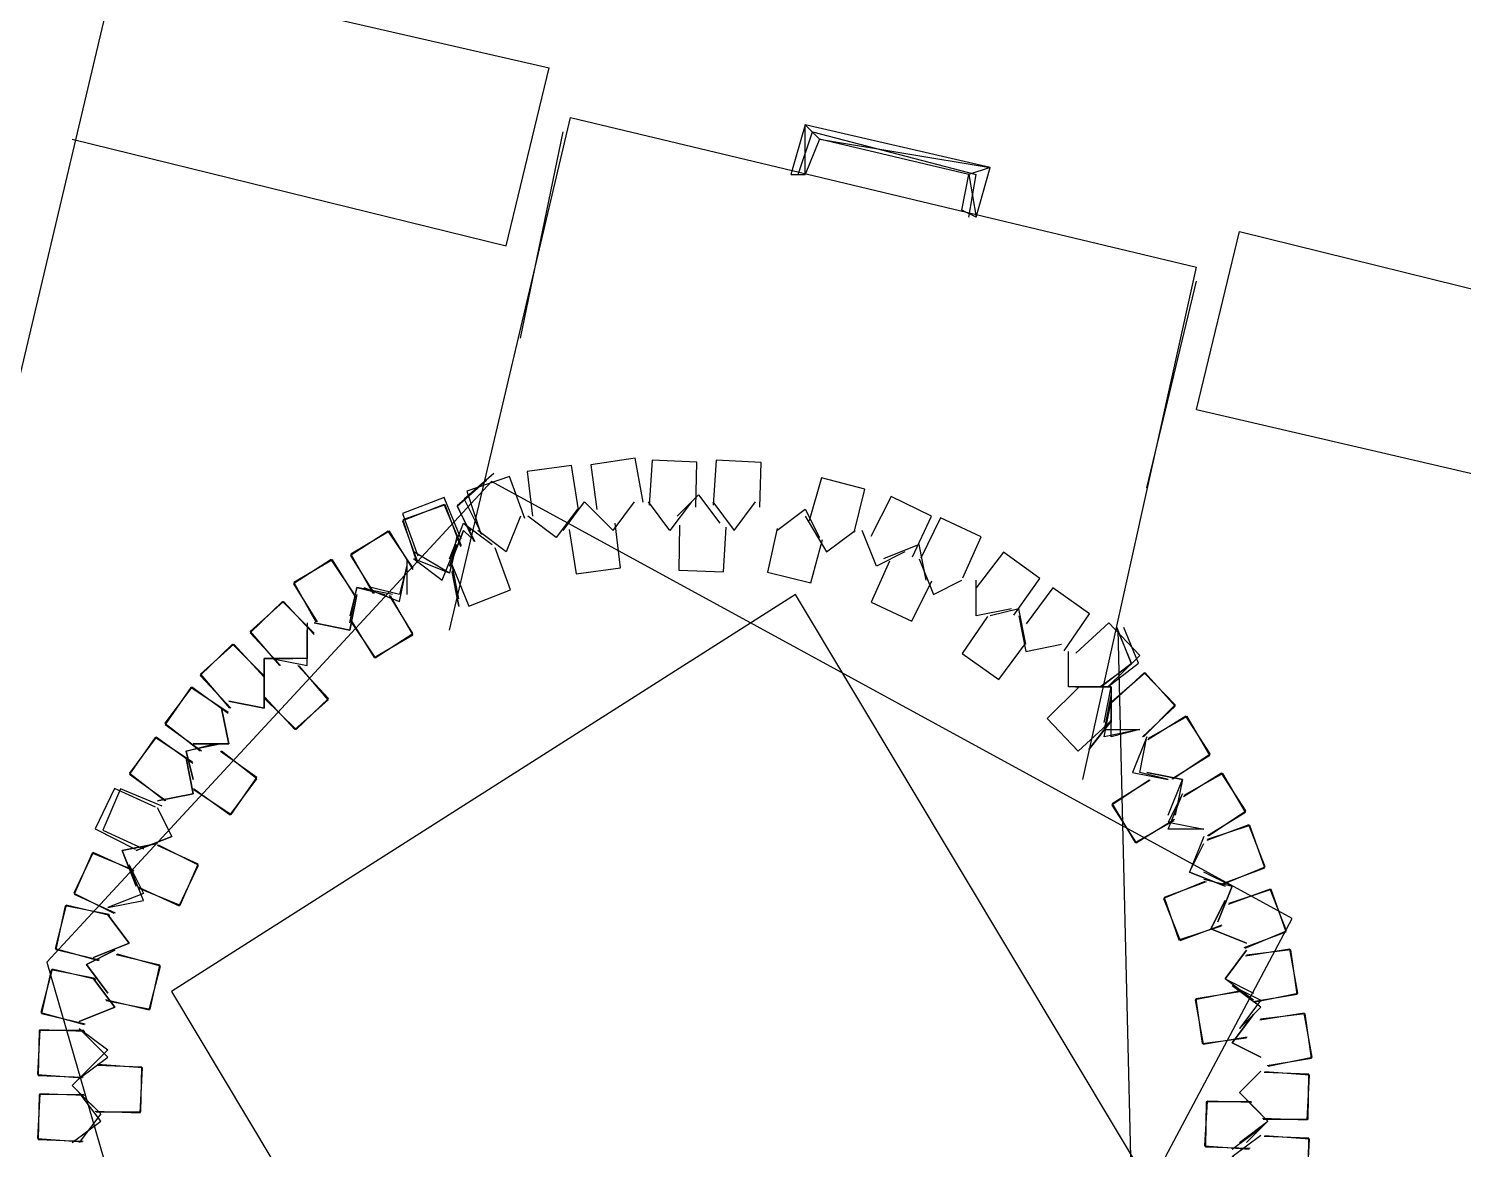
# Model space of a CAD drawing. Header units: feet. Extents: x -84 to 198, y -22 to 181.
# Drawn here: x 36.692 to 39.38, y 64.472 to 66.571 of the extents above; entities that cross this region are included whole.
import ezdxf

# ---------------------------------------------------------------- set-up
doc = ezdxf.new("R2010")
doc.units = ezdxf.units.FT
doc.layers.add('A-LINEA', color=7, linetype='CONTINUOUS')
doc.layers.add('A-LINEA-FINA', color=9, linetype='CONTINUOUS')

msp = doc.modelspace()

# ---------------------------------------------------------------- linework, layer by layer
at = {"layer": 'A-LINEA'}
for p, q in [((35.32, 60.1911), (37.5467, 69.6044)), ((35.32, 60.1911), (37.5467, 69.6044)), ((36.8533, 66.6844), (37.6667, 66.4978)), ((36.8533, 66.6844), (37.6667, 66.4978)), ((37.5867, 66.1644), (37.6667, 66.4978)), ((37.5867, 66.1644), (37.6667, 66.4978)), ((37.48, 65.4444), (37.7067, 66.4044)), ((37.48, 65.4444), (37.7067, 66.4044)), ((37.7067, 66.4044), (38.88, 66.1244)), ((37.7067, 66.4044), (38.88, 66.1244)), ((36.7733, 66.3644), (37.5867, 66.1644)), ((36.7733, 66.3644), (37.5867, 66.1644)), ((37.6133, 65.9911), (37.6933, 66.3778)), ((37.6133, 65.9911), (37.6933, 66.3778)), ((38.1333, 66.2978), (38.16, 66.3778)), ((38.1333, 66.2978), (38.16, 66.3778)), ((38.1333, 66.2978), (38.16, 66.3778)), ((38.1333, 66.2978), (38.16, 66.3778)), ((38.16, 66.3778), (38.4667, 66.2978)), ((38.16, 66.3778), (38.4667, 66.2978)), ((38.16, 66.3778), (38.4667, 66.2978)), ((38.16, 66.3778), (38.4667, 66.2978)), ((38.4533, 66.2178), (38.4667, 66.2978)), ((38.4533, 66.2178), (38.4667, 66.2978)), ((38.4533, 66.2178), (38.4667, 66.2978)), ((38.4533, 66.2178), (38.4667, 66.2978)), ((38.6667, 65.1644), (38.88, 66.1244)), ((38.6667, 65.1644), (38.88, 66.1244)), ((38.7867, 65.7111), (38.88, 66.0978)), ((38.7867, 65.7111), (38.88, 66.0978)), ((38.88, 65.8578), (40.0267, 65.5911)), ((38.88, 65.8578), (40.0267, 65.5911)), ((37.6133, 65.6578), (37.5867, 65.5911)), ((37.6133, 65.6578), (37.5867, 65.5911)), ((37.5867, 65.5911), (37.5333, 65.6311)), ((37.5867, 65.5911), (37.5333, 65.6311)), ((37.4, 65.5778), (37.4, 65.5111)), ((37.4, 65.5778), (37.4, 65.5111)), ((37.4, 65.5778), (37.4, 65.5111)), ((37.4, 65.5778), (37.4, 65.5111)), ((37.4845, 65.5672), (37.4968, 65.5028)), ((37.4845, 65.5672), (37.4968, 65.5028)), ((37.4852, 65.5554), (37.498, 65.4883)), ((37.4852, 65.5554), (37.498, 65.4883)), ((37.4843, 65.5534), (37.4971, 65.4891)), ((37.4843, 65.5534), (37.4971, 65.4891)), ((37.3067, 65.5244), (37.2933, 65.4711)), ((37.3067, 65.5244), (37.2933, 65.4711)), ((37.3733, 65.5111), (37.3067, 65.5244)), ((37.3733, 65.5111), (37.3067, 65.5244)), ((37.1333, 65.3911), (37.1333, 65.3244)), ((37.2, 65.3911), (37.1333, 65.3911)), ((37.1333, 65.3911), (37.1333, 65.3244)), ((37.2, 65.3911), (37.1333, 65.3911)), ((37.1333, 65.2978), (37.1333, 65.3644)), ((37.1333, 65.2978), (37.1333, 65.3644)), ((38.6533, 65.3378), (38.72, 65.3378)), ((38.6533, 65.3378), (38.72, 65.3378)), ((37.0667, 65.3111), (37.1333, 65.2978)), ((37.0667, 65.3111), (37.1333, 65.2978)), ((38.72, 65.2444), (38.72, 65.3111)), ((38.72, 65.2444), (38.72, 65.3111)), ((38.6779, 65.2205), (38.7199, 65.2745)), ((38.6779, 65.2205), (38.7199, 65.2745)), ((38.6784, 65.2207), (38.7199, 65.2749)), ((38.6784, 65.2207), (38.7199, 65.2749)), ((38.6795, 65.221), (38.7198, 65.2728)), ((38.6795, 65.221), (38.7198, 65.2728)), ((38.7867, 65.1778), (38.8533, 65.1644)), ((38.7867, 65.1778), (38.8533, 65.1644)), ((38.8533, 65.1644), (38.84, 65.0978)), ((38.8533, 65.1644), (38.84, 65.0978)), ((36.96, 65.0578), (36.9333, 65.1111)), ((36.96, 65.0578), (36.9333, 65.1111)), ((36.8933, 65.0311), (36.96, 65.0578)), ((36.8933, 65.0311), (36.96, 65.0578)), ((36.88, 64.8578), (36.84, 64.9111)), ((36.88, 64.8578), (36.84, 64.9111)), ((36.8133, 64.8311), (36.88, 64.8578)), ((36.8133, 64.8311), (36.88, 64.8578)), ((36.8133, 64.7911), (36.8533, 64.7378)), ((36.8133, 64.7911), (36.8533, 64.7378)), ((36.8533, 64.7378), (36.7867, 64.7111)), ((36.8533, 64.7378), (36.7867, 64.7111)), ((39, 64.6178), (38.96, 64.5778)), ((39, 64.6178), (38.96, 64.5778)), ((36.7867, 64.5778), (36.8267, 64.5378)), ((36.7867, 64.5778), (36.8267, 64.5378)), ((38.96, 64.5778), (39, 64.5378)), ((38.96, 64.5778), (39, 64.5378)), ((36.8267, 64.5378), (36.7867, 64.4844)), ((36.8267, 64.5378), (36.7867, 64.4844)), ((39, 64.5111), (38.9467, 64.4711)), ((39, 64.5111), (38.9467, 64.4711))]:
    msp.add_line(p, q, dxfattribs=at)
for points in [[(38.88, 65.8578), (38.96, 66.1911), (40.0933, 65.9111)], [(38.88, 65.8578), (38.96, 66.1911), (40.0933, 65.9111)], [(37.7222, 65.6696), (37.7091, 65.7526), (37.6259, 65.7412), (37.6357, 65.6577)], [(37.7222, 65.6696), (37.7091, 65.7526), (37.6259, 65.7412), (37.6357, 65.6577)], [(37.8428, 65.6838), (37.8283, 65.7665), (37.7453, 65.7537), (37.7565, 65.6704)], [(37.8428, 65.6838), (37.8283, 65.7665), (37.7453, 65.7537), (37.7565, 65.6704)], [(37.9419, 65.6748), (37.9438, 65.7588), (37.8599, 65.7624), (37.8546, 65.6785)], [(37.9419, 65.6748), (37.9438, 65.7588), (37.8599, 65.7624), (37.8546, 65.6785)], [(38.0617, 65.6746), (38.064, 65.7586), (37.9801, 65.7626), (37.9744, 65.6787)], [(38.0617, 65.6746), (38.064, 65.7586), (37.9801, 65.7626), (37.9744, 65.6787)], [(37.5588, 65.7228), (36.7257, 64.8222), (37.067, 63.6439)], [(37.5588, 65.7228), (36.7257, 64.8222), (37.067, 63.6439)], [(37.5588, 65.7228), (36.7257, 64.8222), (37.067, 63.6439)], [(37.5588, 65.7228), (36.7257, 64.8222), (37.067, 63.6439)], [(37.5496, 65.7243), (37.4944, 65.6757), (37.5278, 65.6102)], [(37.5496, 65.7243), (37.4944, 65.6757), (37.5278, 65.6102)], [(37.5498, 65.7243), (37.4946, 65.6769), (37.5258, 65.6111)], [(37.5498, 65.7243), (37.4946, 65.6769), (37.5258, 65.6111)], [(37.5634, 65.7377), (37.5078, 65.6895), (37.5407, 65.6237)], [(37.5634, 65.7377), (37.5078, 65.6895), (37.5407, 65.6237)], [(37.6214, 65.6531), (37.5924, 65.732), (37.513, 65.7045), (37.5389, 65.6246)], [(37.6214, 65.6531), (37.5924, 65.732), (37.513, 65.7045), (37.5389, 65.6246)], [(38.2412, 63.3661), (39.0589, 64.9039), (37.5588, 65.7228)], [(38.2412, 63.3661), (39.0589, 64.9039), (37.5588, 65.7228)], [(38.2385, 65.6269), (38.2581, 65.7086), (38.1769, 65.7298), (38.154, 65.649)], [(38.2385, 65.6269), (38.2581, 65.7086), (38.1769, 65.7298), (38.154, 65.649)], [(37.5022, 65.615), (37.4705, 65.6928), (37.3921, 65.6627), (37.4207, 65.5837)], [(37.5022, 65.615), (37.4705, 65.6928), (37.3921, 65.6627), (37.4207, 65.5837)], [(37.5022, 65.615), (37.4705, 65.6928), (37.3921, 65.6627), (37.4207, 65.5837)], [(37.5022, 65.615), (37.4705, 65.6928), (37.3921, 65.6627), (37.4207, 65.5837)], [(37.9067, 65.6578), (37.9467, 65.6978), (37.9867, 65.6444)], [(37.9067, 65.6578), (37.9467, 65.6978), (37.9867, 65.6444)], [(38.3479, 65.5816), (38.3832, 65.6579), (38.3077, 65.6947), (38.2694, 65.6199)], [(38.3479, 65.5816), (38.3832, 65.6579), (38.3077, 65.6947), (38.2694, 65.6199)], [(37.5024, 65.6021), (37.4701, 65.6797), (37.3919, 65.6489), (37.4211, 65.5702)], [(37.5024, 65.6021), (37.4701, 65.6797), (37.3919, 65.6489), (37.4211, 65.5702)], [(37.5015, 65.6001), (37.4721, 65.6788), (37.3928, 65.6509), (37.4192, 65.5711)], [(37.5015, 65.6001), (37.4721, 65.6788), (37.3928, 65.6509), (37.4192, 65.5711)], [(37.72, 65.6711), (37.68, 65.6178), (37.6267, 65.6578)], [(37.72, 65.6711), (37.68, 65.6178), (37.6267, 65.6578)], [(37.6933, 65.6311), (37.7333, 65.6844), (37.7733, 65.6444)], [(37.6933, 65.6311), (37.7333, 65.6844), (37.7733, 65.6444)], [(37.7467, 65.6711), (37.7867, 65.6311), (37.8267, 65.6844)], [(37.7467, 65.6711), (37.7867, 65.6311), (37.8267, 65.6844)], [(37.9333, 65.6844), (37.8933, 65.6311), (37.8533, 65.6844)], [(37.9333, 65.6844), (37.8933, 65.6311), (37.8533, 65.6844)], [(37.9733, 65.6844), (38.0133, 65.6311), (38.0533, 65.6844)], [(37.9733, 65.6844), (38.0133, 65.6311), (38.0533, 65.6844)], [(38.0933, 65.6311), (38.1467, 65.6711), (38.1733, 65.6178)], [(38.0933, 65.6311), (38.1467, 65.6711), (38.1733, 65.6178)], [(37.48, 65.5778), (37.5067, 65.6444), (37.52, 65.6311)], [(37.48, 65.5778), (37.5067, 65.6444), (37.56, 65.6044)], [(37.48, 65.5778), (37.5067, 65.6444), (37.52, 65.6311)], [(37.48, 65.5778), (37.5067, 65.6444), (37.56, 65.6044)], [(37.7044, 65.6325), (37.7176, 65.5496), (37.8008, 65.5611), (37.7909, 65.6446)], [(37.7044, 65.6325), (37.7176, 65.5496), (37.8008, 65.5611), (37.7909, 65.6446)], [(37.9114, 65.6407), (37.9096, 65.5567), (37.9935, 65.5532), (37.9987, 65.6371)], [(37.9114, 65.6407), (37.9096, 65.5567), (37.9935, 65.5532), (37.9987, 65.6371)], [(38.0939, 65.6347), (38.0758, 65.5527), (38.1574, 65.5329), (38.1788, 65.6142)], [(38.0939, 65.6347), (38.0758, 65.5527), (38.1574, 65.5329), (38.1788, 65.6142)], [(38.1467, 65.6578), (38.1867, 65.5911), (38.24, 65.6311)], [(38.1467, 65.6578), (38.1867, 65.5911), (38.24, 65.6311)], [(38.4421, 65.542), (38.4762, 65.6188), (38.4001, 65.6544), (38.363, 65.579)], [(38.4421, 65.542), (38.4762, 65.6188), (38.4001, 65.6544), (38.363, 65.579)], [(37.4123, 65.5601), (37.3655, 65.6299), (37.2948, 65.5844), (37.3389, 65.5129)], [(37.4123, 65.5601), (37.3655, 65.6299), (37.2948, 65.5844), (37.3389, 65.5129)], [(37.4119, 65.558), (37.3676, 65.6294), (37.2954, 65.5866), (37.3368, 65.5134)], [(37.4119, 65.558), (37.3676, 65.6294), (37.2954, 65.5866), (37.3368, 65.5134)], [(37.4933, 65.6178), (37.48, 65.5511), (37.4133, 65.5911)], [(37.4933, 65.6178), (37.48, 65.5511), (37.4133, 65.5911)], [(37.4933, 65.6178), (37.48, 65.5511), (37.4133, 65.5911)], [(37.4933, 65.6178), (37.48, 65.5511), (37.4133, 65.5911)], [(37.52, 65.6178), (37.5067, 65.6311), (37.48, 65.5644)], [(37.48, 65.5644), (37.5067, 65.6311), (37.52, 65.6178)], [(37.52, 65.6178), (37.5067, 65.6311), (37.48, 65.5644)], [(37.48, 65.5644), (37.5067, 65.6311), (37.52, 65.6178)], [(38.3333, 65.5911), (38.28, 65.5644), (38.2533, 65.6311)], [(38.3333, 65.5911), (38.28, 65.5644), (38.2533, 65.6311)], [(37.4133, 65.5778), (37.4667, 65.5378), (37.4933, 65.6044)], [(37.4933, 65.6044), (37.48, 65.5511), (37.4133, 65.5778)], [(37.4133, 65.5778), (37.4667, 65.5378), (37.4933, 65.6044)], [(37.4933, 65.6044), (37.48, 65.5511), (37.4133, 65.5778)], [(37.4844, 65.5671), (37.5162, 65.4893), (37.5946, 65.5196), (37.5659, 65.5986)], [(37.4844, 65.5671), (37.5162, 65.4893), (37.5946, 65.5196), (37.5659, 65.5986)], [(38.3733, 65.5378), (38.36, 65.6044), (38.2933, 65.5778)], [(38.3733, 65.5378), (38.36, 65.6044), (38.2933, 65.5778)], [(38.5374, 65.4721), (38.5859, 65.5407), (38.5182, 65.5905), (38.4671, 65.5238)], [(38.5374, 65.4721), (38.5859, 65.5407), (38.5182, 65.5905), (38.4671, 65.5238)], [(37.3056, 65.5068), (37.2588, 65.5765), (37.1882, 65.5311), (37.2322, 65.4595)], [(37.3056, 65.5068), (37.2588, 65.5765), (37.1882, 65.5311), (37.2322, 65.4595)], [(37.3052, 65.5046), (37.261, 65.576), (37.1887, 65.5332), (37.2301, 65.4601)], [(37.3052, 65.5046), (37.261, 65.576), (37.1887, 65.5332), (37.2301, 65.4601)], [(37.32, 65.5244), (37.3867, 65.4978), (37.4, 65.5644)], [(37.32, 65.5244), (37.3867, 65.4978), (37.4, 65.5644)], [(37.4, 65.5644), (37.3867, 65.5111), (37.3333, 65.5244)], [(37.4, 65.5644), (37.3867, 65.5111), (37.3333, 65.5244)], [(38.3046, 65.5736), (38.2704, 65.4969), (38.3465, 65.4611), (38.3837, 65.5365)], [(38.3046, 65.5736), (38.2704, 65.4969), (38.3465, 65.4611), (38.3837, 65.5365)], [(38.36, 65.5778), (38.3867, 65.5111), (38.44, 65.5378)], [(38.36, 65.5778), (38.3867, 65.5111), (38.44, 65.5378)], [(38.5333, 65.4844), (38.4667, 65.4711), (38.4667, 65.5378)], [(38.5333, 65.4844), (38.4667, 65.4711), (38.4667, 65.5378)], [(38.1287, 65.5111), (36.9593, 64.767), (37.6713, 63.5778), (38.8407, 64.3219), (38.1287, 65.5111)], [(37.6713, 63.5778), (38.8407, 64.3219), (38.1287, 65.5111), (36.9593, 64.767), (37.6713, 63.5778)], [(38.1287, 65.5111), (36.9593, 64.767), (37.6713, 63.5778), (38.8407, 64.3219), (38.1287, 65.5111)], [(37.6713, 63.5778), (38.8407, 64.3219), (38.1287, 65.5111), (36.9593, 64.767), (37.6713, 63.5778)], [(37.2267, 65.4578), (37.2933, 65.4444), (37.3067, 65.5111)], [(37.3067, 65.5111), (37.2933, 65.4444), (37.2267, 65.4578)], [(37.2267, 65.4578), (37.2933, 65.4444), (37.3067, 65.5111)], [(37.3067, 65.5111), (37.2933, 65.4444), (37.2267, 65.4578)], [(37.2933, 65.4578), (37.3067, 65.5244), (37.36, 65.5111)], [(37.2933, 65.4578), (37.3067, 65.5244), (37.36, 65.5111)], [(37.2944, 65.4621), (37.3412, 65.3924), (37.4118, 65.4378), (37.3678, 65.5093)], [(37.2944, 65.4621), (37.3412, 65.3924), (37.4118, 65.4378), (37.3678, 65.5093)], [(37.2948, 65.4643), (37.339, 65.3928), (37.4113, 65.4357), (37.3699, 65.5088)], [(37.2948, 65.4643), (37.339, 65.3928), (37.4113, 65.4357), (37.3699, 65.5088)], [(38.6318, 65.4056), (38.679, 65.4751), (38.6105, 65.5237), (38.5606, 65.4561)], [(38.6318, 65.4056), (38.679, 65.4751), (38.6105, 65.5237), (38.5606, 65.4561)], [(37.2267, 65.4385), (37.1671, 65.4978), (37.1067, 65.4394), (37.1638, 65.3778)], [(37.2267, 65.4385), (37.1671, 65.4978), (37.1067, 65.4394), (37.1638, 65.3778)], [(37.2266, 65.4363), (37.1693, 65.4977), (37.1068, 65.4416), (37.1617, 65.378)], [(37.2266, 65.4363), (37.1693, 65.4977), (37.1068, 65.4416), (37.1617, 65.378)], [(38.56, 65.4178), (38.5467, 65.4844), (38.4933, 65.4711)], [(38.56, 65.4178), (38.5467, 65.4844), (38.4933, 65.4711)], [(37.2133, 65.4578), (37.2133, 65.3911), (37.1467, 65.3911)], [(37.2133, 65.4578), (37.2133, 65.3911), (37.1467, 65.3911)], [(38.4883, 65.47), (38.4409, 65.4006), (38.5094, 65.3519), (38.5594, 65.4193)], [(38.4883, 65.47), (38.4409, 65.4006), (38.5094, 65.3519), (38.5594, 65.4193)], [(38.5467, 65.4711), (38.56, 65.4044), (38.6267, 65.4178)], [(38.5467, 65.4711), (38.56, 65.4044), (38.6267, 65.4178)], [(38.7134, 65.3378), (38.7733, 65.3967), (38.7156, 65.4577), (38.6534, 65.4012)], [(38.7134, 65.3378), (38.7733, 65.3967), (38.7156, 65.4577), (38.6534, 65.4012)], [(38.6985, 65.3378), (38.7577, 65.3814), (38.7302, 65.4497)], [(38.6985, 65.3378), (38.7577, 65.3814), (38.7302, 65.4497)], [(38.7007, 65.3378), (38.758, 65.3826), (38.73, 65.4498)], [(38.7007, 65.3378), (38.758, 65.3826), (38.73, 65.4498)], [(38.7136, 65.3378), (38.7713, 65.3821), (38.7437, 65.4495)], [(38.7136, 65.3378), (38.7713, 65.3821), (38.7437, 65.4495)], [(37.067, 63.6439), (38.775, 63.7038), (38.733, 65.445)], [(37.067, 63.6439), (38.775, 63.7038), (38.733, 65.445)], [(37.1467, 65.3911), (37.2133, 65.3778), (37.2133, 65.4444)], [(37.1467, 65.3911), (37.2133, 65.3778), (37.2133, 65.4444)], [(37.1333, 65.3585), (37.0738, 65.4178), (37.0134, 65.3594), (37.0705, 65.2978)], [(37.1333, 65.3585), (37.0738, 65.4178), (37.0134, 65.3594), (37.0705, 65.2978)], [(37.1333, 65.3563), (37.076, 65.4177), (37.0135, 65.3616), (37.0683, 65.298)], [(37.1333, 65.3563), (37.076, 65.4177), (37.0135, 65.3616), (37.0683, 65.298)], [(38.7067, 65.3378), (38.64, 65.3378), (38.64, 65.4044)], [(38.7067, 65.3378), (38.64, 65.3378), (38.64, 65.4044)], [(37.1333, 65.3244), (37.1333, 65.3911), (37.1867, 65.3911)], [(37.1333, 65.3244), (37.1333, 65.3911), (37.1867, 65.3911)], [(37.1333, 65.3171), (37.1929, 65.2578), (37.2533, 65.3161), (37.1962, 65.3777)], [(37.1333, 65.3171), (37.1929, 65.2578), (37.2533, 65.3161), (37.1962, 65.3777)], [(37.1334, 65.3193), (37.1907, 65.2578), (37.2532, 65.3139), (37.1983, 65.3776)], [(37.1334, 65.3193), (37.1907, 65.2578), (37.2532, 65.3139), (37.1983, 65.3776)], [(37.1333, 65.3644), (37.1333, 65.2978), (37.0667, 65.3111)], [(37.1333, 65.3644), (37.1333, 65.2978), (37.0667, 65.3111)], [(38.7802, 65.2444), (38.84, 65.3035), (38.7821, 65.3644), (38.7201, 65.3077)], [(38.7807, 65.2444), (38.84, 65.304), (38.7817, 65.3644), (38.7201, 65.3073)], [(38.7802, 65.2444), (38.84, 65.3035), (38.7821, 65.3644), (38.7201, 65.3077)], [(38.7807, 65.2444), (38.84, 65.304), (38.7817, 65.3644), (38.7201, 65.3073)], [(38.7785, 65.2445), (38.8399, 65.3018), (38.7838, 65.3643), (38.7202, 65.3094)], [(38.7785, 65.2445), (38.8399, 65.3018), (38.7838, 65.3643), (38.7202, 65.3094)], [(37.0658, 65.288), (36.9976, 65.3371), (36.9472, 65.2699), (37.0134, 65.2182)], [(37.0658, 65.288), (36.9976, 65.3371), (36.9472, 65.2699), (37.0134, 65.2182)], [(37.0654, 65.2902), (36.9954, 65.3367), (36.9475, 65.2677), (37.0156, 65.2184)], [(37.0654, 65.2902), (36.9954, 65.3367), (36.9475, 65.2677), (37.0156, 65.2184)], [(38.6597, 65.3378), (38.6, 65.2787), (38.6579, 65.2178), (38.7199, 65.2745)], [(38.6597, 65.3378), (38.6, 65.2787), (38.6579, 65.2178), (38.7199, 65.2745)], [(38.6533, 65.3378), (38.72, 65.3378), (38.72, 65.2711)], [(38.6533, 65.3378), (38.72, 65.3378), (38.72, 65.2711)], [(38.7067, 65.2711), (38.72, 65.3378), (38.7067, 65.3378)], [(38.7067, 65.3378), (38.72, 65.3378), (38.72, 65.2711)], [(38.7067, 65.3378), (38.72, 65.3378), (38.72, 65.2711)], [(38.7067, 65.2711), (38.72, 65.3378), (38.7067, 65.3378)], [(38.7067, 65.3378), (38.72, 65.3378), (38.72, 65.2711)], [(38.7067, 65.3378), (38.72, 65.3378), (38.72, 65.2711)], [(38.72, 65.3244), (38.7067, 65.2578), (38.7733, 65.2578)], [(38.72, 65.3244), (38.7067, 65.2578), (38.7733, 65.2578)], [(37, 65.2311), (37.0667, 65.2311), (37.0533, 65.2978)], [(37.0533, 65.2978), (37.0667, 65.2311), (37, 65.2311)], [(37, 65.2311), (37.0667, 65.2311), (37.0533, 65.2978)], [(37.0533, 65.2978), (37.0667, 65.2311), (37, 65.2311)], [(38.7733, 65.2578), (38.7067, 65.2444), (38.72, 65.3111)], [(38.7733, 65.2578), (38.7067, 65.2444), (38.72, 65.3111)], [(38.7733, 65.2578), (38.72, 65.2444), (38.72, 65.3111)], [(38.7733, 65.2578), (38.72, 65.2444), (38.72, 65.3111)], [(38.8356, 65.1655), (38.9054, 65.2123), (38.86, 65.2829), (38.7884, 65.2389)], [(38.8356, 65.1655), (38.9054, 65.2123), (38.86, 65.2829), (38.7884, 65.2389)], [(38.8335, 65.1659), (38.9049, 65.2101), (38.8621, 65.2824), (38.789, 65.241)], [(38.8335, 65.1659), (38.9049, 65.2101), (38.8621, 65.2824), (38.789, 65.241)], [(36.9991, 65.1947), (36.9309, 65.2438), (36.8805, 65.1765), (36.9468, 65.1248)], [(36.9991, 65.1947), (36.9309, 65.2438), (36.8805, 65.1765), (36.9468, 65.1248)], [(36.9987, 65.1968), (36.9288, 65.2434), (36.8809, 65.1744), (36.9489, 65.1251)], [(36.9987, 65.1968), (36.9288, 65.2434), (36.8809, 65.1744), (36.9489, 65.1251)], [(38.7867, 65.2444), (38.76, 65.1778), (38.8267, 65.1644)], [(38.7867, 65.2444), (38.76, 65.1778), (38.8267, 65.1644)], [(38.8267, 65.1644), (38.7733, 65.1778), (38.7867, 65.2444)], [(38.8267, 65.1644), (38.7733, 65.1778), (38.7867, 65.2444)], [(36.9333, 65.1244), (37, 65.1378), (36.9867, 65.2044)], [(36.9867, 65.2044), (37, 65.1378), (36.9333, 65.1244)], [(36.9333, 65.1244), (37, 65.1378), (36.9867, 65.2044)], [(36.9867, 65.2044), (37, 65.1378), (36.9333, 65.1244)], [(37.0533, 65.2311), (36.9867, 65.2178), (37, 65.1644)], [(37, 65.1644), (36.9867, 65.2178), (37.04, 65.2311)], [(37.0533, 65.2311), (36.9867, 65.2178), (37, 65.1644)], [(37, 65.1644), (36.9867, 65.2178), (37.04, 65.2311)], [(37.0009, 65.1475), (37.0691, 65.0985), (37.1195, 65.1657), (37.0532, 65.2174)], [(37.0009, 65.1475), (37.0691, 65.0985), (37.1195, 65.1657), (37.0532, 65.2174)], [(37.0013, 65.1454), (37.0712, 65.0988), (37.1191, 65.1679), (37.0511, 65.2171)], [(37.0013, 65.1454), (37.0712, 65.0988), (37.1191, 65.1679), (37.0511, 65.2171)], [(38.8267, 65.0978), (38.8533, 65.1644), (38.7867, 65.1778)], [(38.8267, 65.0978), (38.8533, 65.1644), (38.7867, 65.1778)], [(38.791, 65.1634), (38.7212, 65.1166), (38.7667, 65.0459), (38.8382, 65.09)], [(38.791, 65.1634), (38.7212, 65.1166), (38.7667, 65.0459), (38.8382, 65.09)], [(38.7932, 65.163), (38.7217, 65.1187), (38.7646, 65.0465), (38.8377, 65.0879)], [(38.7932, 65.163), (38.7217, 65.1187), (38.7646, 65.0465), (38.8377, 65.0879)], [(38.9023, 65.0588), (38.9721, 65.1056), (38.9267, 65.1763), (38.8551, 65.1322)], [(38.9023, 65.0588), (38.9721, 65.1056), (38.9267, 65.1763), (38.8551, 65.1322)], [(38.9002, 65.0592), (38.9716, 65.1035), (38.9288, 65.1758), (38.8557, 65.1344)], [(38.9002, 65.0592), (38.9716, 65.1035), (38.9288, 65.1758), (38.8557, 65.1344)], [(36.9293, 65.1127), (36.8529, 65.1475), (36.8165, 65.0717), (36.8916, 65.034)], [(36.9293, 65.1127), (36.8529, 65.1475), (36.8165, 65.0717), (36.8916, 65.034)], [(36.9418, 65.1147), (36.8641, 65.1467), (36.8306, 65.0697), (36.907, 65.0347)], [(36.9418, 65.1147), (36.8641, 65.1467), (36.8306, 65.0697), (36.907, 65.0347)], [(38.8533, 65.1378), (38.8267, 65.0844), (38.8933, 65.0711)], [(38.8933, 65.0711), (38.8267, 65.0711), (38.8533, 65.1378)], [(38.8533, 65.1378), (38.8267, 65.0844), (38.8933, 65.0711)], [(38.8933, 65.0711), (38.8267, 65.0711), (38.8533, 65.1378)], [(36.9333, 65.1111), (36.96, 65.0578), (36.8933, 65.0311)], [(36.9333, 65.1111), (36.96, 65.0578), (36.8933, 65.0311)], [(38.931, 64.9687), (39.0086, 65.001), (38.9778, 65.0792), (38.899, 65.05)], [(38.931, 64.9687), (39.0086, 65.001), (38.9778, 65.0792), (38.899, 65.05)], [(38.929, 64.9696), (39.0077, 64.999), (38.9798, 65.0783), (38.9, 65.0519)], [(38.929, 64.9696), (39.0077, 64.999), (38.9798, 65.0783), (38.9, 65.0519)], [(36.9333, 65.0444), (36.8667, 65.0311), (36.8933, 64.9644)], [(36.8933, 64.9644), (36.8667, 65.0311), (36.9333, 65.0444)], [(36.9333, 65.0444), (36.8667, 65.0311), (36.8933, 64.9644)], [(36.8933, 64.9644), (36.8667, 65.0311), (36.9333, 65.0444)], [(38.8933, 65.0578), (38.8667, 64.9911), (38.9333, 64.9644)], [(38.8933, 65.0578), (38.8667, 64.9911), (38.9333, 64.9644)], [(38.9333, 64.9644), (38.8667, 64.9911), (38.8933, 65.0444)], [(38.9333, 64.9644), (38.8667, 64.9911), (38.8933, 65.0444)], [(36.8893, 64.9927), (36.8129, 65.0275), (36.7765, 64.9517), (36.8516, 64.914)], [(36.8893, 64.9927), (36.8129, 65.0275), (36.7765, 64.9517), (36.8516, 64.914)], [(36.8885, 64.9947), (36.8108, 65.0267), (36.7773, 64.9497), (36.8537, 64.9147)], [(36.8885, 64.9947), (36.8108, 65.0267), (36.7773, 64.9497), (36.8537, 64.9147)], [(36.8973, 64.9629), (36.9738, 64.928), (37.0101, 65.0038), (36.9351, 65.0416)], [(36.8973, 64.9629), (36.9738, 64.928), (37.0101, 65.0038), (36.9351, 65.0416)], [(36.8982, 64.9608), (36.9759, 64.9288), (37.0094, 65.0059), (36.933, 65.0409)], [(36.8982, 64.9608), (36.9759, 64.9288), (37.0094, 65.0059), (36.933, 65.0409)], [(36.84, 64.9244), (36.9067, 64.9378), (36.88, 65.0044)], [(36.88, 65.0044), (36.9067, 64.9511), (36.84, 64.9244)], [(36.84, 64.9244), (36.9067, 64.9378), (36.88, 65.0044)], [(36.88, 65.0044), (36.9067, 64.9511), (36.84, 64.9244)], [(38.92, 64.8978), (38.9467, 64.9644), (38.8933, 64.9911)], [(38.92, 64.8978), (38.9467, 64.9644), (38.8933, 64.9911)], [(38.8956, 64.9735), (38.8181, 64.9412), (38.8489, 64.863), (38.9276, 64.8922)], [(38.8956, 64.9735), (38.8181, 64.9412), (38.8489, 64.863), (38.9276, 64.8922)], [(38.8977, 64.9726), (38.819, 64.9432), (38.8469, 64.8639), (38.9267, 64.8903)], [(38.8977, 64.9726), (38.819, 64.9432), (38.8469, 64.8639), (38.9267, 64.8903)], [(38.8933, 64.9778), (38.9467, 64.9644), (38.92, 64.8978)], [(38.8933, 64.9778), (38.9467, 64.9644), (38.92, 64.8978)], [(38.9333, 64.9378), (38.9067, 64.8844), (38.9733, 64.8578)], [(38.9733, 64.8578), (38.9067, 64.8844), (38.9333, 64.9378)], [(38.9333, 64.9378), (38.9067, 64.8844), (38.9733, 64.8578)], [(38.9733, 64.8578), (38.9067, 64.8844), (38.9333, 64.9378)], [(38.971, 64.8487), (39.0486, 64.881), (39.0178, 64.9592), (38.939, 64.93)], [(38.971, 64.8487), (39.0486, 64.881), (39.0178, 64.9592), (38.939, 64.93)], [(38.969, 64.8496), (39.0477, 64.879), (39.0198, 64.9583), (38.94, 64.9319)], [(38.969, 64.8496), (39.0477, 64.879), (39.0198, 64.9583), (38.94, 64.9319)], [(36.844, 64.9099), (36.7622, 64.9291), (36.7414, 64.8477), (36.8224, 64.8253)], [(36.844, 64.9099), (36.7622, 64.9291), (36.7414, 64.8477), (36.8224, 64.8253)], [(36.8428, 64.9117), (36.7604, 64.9279), (36.7425, 64.8458), (36.8243, 64.8264)], [(36.8428, 64.9117), (36.7604, 64.9279), (36.7425, 64.8458), (36.8243, 64.8264)], [(36.84, 64.9111), (36.88, 64.8578), (36.8133, 64.8311)], [(36.84, 64.9111), (36.88, 64.8578), (36.8133, 64.8311)], [(36.8533, 64.8444), (36.8, 64.8178), (36.84, 64.7644)], [(36.84, 64.7644), (36.8, 64.8178), (36.8533, 64.8444)], [(36.8533, 64.8444), (36.8, 64.8178), (36.84, 64.7644)], [(36.84, 64.7644), (36.8, 64.8178), (36.8533, 64.8444)], [(36.836, 64.7524), (36.9178, 64.7331), (36.9386, 64.8145), (36.8576, 64.8369)], [(36.836, 64.7524), (36.9178, 64.7331), (36.9386, 64.8145), (36.8576, 64.8369)], [(36.8372, 64.7505), (36.9196, 64.7343), (36.9375, 64.8164), (36.8557, 64.8358)], [(36.8372, 64.7505), (36.9196, 64.7343), (36.9375, 64.8164), (36.8557, 64.8358)], [(38.9733, 64.8444), (38.9333, 64.7911), (38.9867, 64.7644)], [(38.9867, 64.7511), (38.9333, 64.7911), (38.9733, 64.8444)], [(38.9733, 64.8444), (38.9333, 64.7911), (38.9867, 64.7644)], [(38.9867, 64.7511), (38.9333, 64.7911), (38.9733, 64.8444)], [(38.9872, 64.7475), (39.0696, 64.764), (39.0547, 64.8467), (38.9717, 64.8334)], [(38.9872, 64.7475), (39.0696, 64.764), (39.0547, 64.8467), (38.9717, 64.8334)], [(38.9854, 64.7487), (39.0684, 64.7623), (39.0565, 64.8454), (38.9731, 64.8352)], [(38.9854, 64.7487), (39.0684, 64.7623), (39.0565, 64.8454), (38.9731, 64.8352)], [(36.8174, 64.7899), (36.7356, 64.8091), (36.7148, 64.7277), (36.7957, 64.7053)], [(36.8174, 64.7899), (36.7356, 64.8091), (36.7148, 64.7277), (36.7957, 64.7053)], [(36.8162, 64.7917), (36.7337, 64.8079), (36.7159, 64.7258), (36.7976, 64.7064)], [(36.8162, 64.7917), (36.7337, 64.8079), (36.7159, 64.7258), (36.7976, 64.7064)], [(36.7867, 64.7111), (36.8533, 64.7378), (36.8133, 64.7911)], [(36.7867, 64.7111), (36.8533, 64.7378), (36.8133, 64.7911)], [(38.96, 64.6978), (39, 64.7378), (38.9467, 64.7778)], [(38.9467, 64.7778), (39, 64.7511), (38.96, 64.6978)], [(38.96, 64.6978), (39, 64.7378), (38.9467, 64.7778)], [(38.9467, 64.7778), (39, 64.7511), (38.96, 64.6978)], [(38.9594, 64.768), (38.877, 64.7515), (38.892, 64.6688), (38.9749, 64.6821)], [(38.9594, 64.768), (38.877, 64.7515), (38.892, 64.6688), (38.9749, 64.6821)], [(38.9612, 64.7668), (38.8783, 64.7533), (38.8902, 64.6701), (38.9736, 64.6804)], [(38.9612, 64.7668), (38.8783, 64.7533), (38.8902, 64.6701), (38.9736, 64.6804)], [(38.9867, 64.7244), (38.9467, 64.6711), (39, 64.6444)], [(39, 64.6444), (38.9467, 64.6711), (38.9867, 64.7244)], [(38.9867, 64.7244), (38.9467, 64.6711), (39, 64.6444)], [(39, 64.6444), (38.9467, 64.6711), (38.9867, 64.7244)], [(39.0139, 64.6275), (39.0963, 64.644), (39.0814, 64.7267), (38.9984, 64.7134)], [(39.0139, 64.6275), (39.0963, 64.644), (39.0814, 64.7267), (38.9984, 64.7134)], [(39.0121, 64.6287), (39.095, 64.6423), (39.0831, 64.7254), (38.9997, 64.7152)], [(39.0121, 64.6287), (39.095, 64.6423), (39.0831, 64.7254), (38.9997, 64.7152)], [(36.7968, 64.6925), (36.7128, 64.6954), (36.7083, 64.6115), (36.7921, 64.6053)], [(36.7968, 64.6925), (36.7128, 64.6954), (36.7083, 64.6115), (36.7921, 64.6053)], [(36.7953, 64.694), (36.7112, 64.6939), (36.7098, 64.6099), (36.7937, 64.6067)], [(36.7953, 64.694), (36.7112, 64.6939), (36.7098, 64.6099), (36.7937, 64.6067)], [(36.7867, 64.6044), (36.84, 64.6444), (36.7867, 64.6978)], [(36.7867, 64.6978), (36.84, 64.6578), (36.7867, 64.6044)], [(36.7867, 64.6044), (36.84, 64.6444), (36.7867, 64.6978)], [(36.7867, 64.6978), (36.84, 64.6578), (36.7867, 64.6044)], [(36.8133, 64.6311), (36.7733, 64.5911), (36.8133, 64.5511)], [(36.8133, 64.5511), (36.7733, 64.5911), (36.8133, 64.6311)], [(36.8133, 64.6311), (36.7733, 64.5911), (36.8133, 64.5511)], [(36.8133, 64.5511), (36.7733, 64.5911), (36.8133, 64.6311)], [(36.8165, 64.5431), (36.9005, 64.5402), (36.905, 64.6241), (36.8213, 64.6303)], [(36.8165, 64.5431), (36.9005, 64.5402), (36.905, 64.6241), (36.8213, 64.6303)], [(36.8181, 64.5415), (36.9021, 64.5417), (36.9036, 64.6257), (36.8196, 64.6288)], [(36.8181, 64.5415), (36.9021, 64.5417), (36.9036, 64.6257), (36.8196, 64.6288)], [(39, 64.5378), (38.96, 64.5778), (39, 64.6178)], [(39, 64.5378), (38.96, 64.5778), (39, 64.6178)], [(39.0032, 64.5297), (39.0872, 64.5268), (39.0917, 64.6107), (39.0079, 64.6169)], [(39.0032, 64.5297), (39.0872, 64.5268), (39.0917, 64.6107), (39.0079, 64.6169)], [(39.0047, 64.5282), (39.0888, 64.5283), (39.0902, 64.6124), (39.0063, 64.6155)], [(39.0047, 64.5282), (39.0888, 64.5283), (39.0902, 64.6124), (39.0063, 64.6155)], [(36.7968, 64.5725), (36.7128, 64.5754), (36.7083, 64.4915), (36.7921, 64.4853)], [(36.7968, 64.5725), (36.7128, 64.5754), (36.7083, 64.4915), (36.7921, 64.4853)], [(36.7953, 64.574), (36.7112, 64.5739), (36.7098, 64.4899), (36.7937, 64.4867)], [(36.7953, 64.574), (36.7112, 64.5739), (36.7098, 64.4899), (36.7937, 64.4867)], [(36.7733, 64.4844), (36.8267, 64.5244), (36.7867, 64.5778)], [(36.7733, 64.4844), (36.8267, 64.5244), (36.7867, 64.5778)], [(38.9835, 64.5591), (38.8995, 64.562), (38.895, 64.4781), (38.9787, 64.472)], [(38.9835, 64.5591), (38.8995, 64.562), (38.895, 64.4781), (38.9787, 64.472)], [(38.9819, 64.5607), (38.8979, 64.5605), (38.8964, 64.4765), (38.9804, 64.4734)], [(38.9819, 64.5607), (38.8979, 64.5605), (38.8964, 64.4765), (38.9804, 64.4734)], [(38.96, 64.4844), (39.0133, 64.5244), (38.9733, 64.5644)], [(38.96, 64.4844), (39.0133, 64.5244), (38.9733, 64.5644)], [(38.9733, 64.5644), (39.0133, 64.5244), (38.9733, 64.4844)], [(38.9733, 64.5644), (39.0133, 64.5244), (38.9733, 64.4844)], [(39, 64.4178), (38.9467, 64.4578), (39, 64.4978)], [(39, 64.4178), (38.9467, 64.4578), (39, 64.4978)], [(39.0032, 64.4097), (39.0872, 64.4068), (39.0917, 64.4907), (39.0079, 64.4969)], [(39.0032, 64.4097), (39.0872, 64.4068), (39.0917, 64.4907), (39.0079, 64.4969)], [(39.0047, 64.4082), (39.0888, 64.4083), (39.0902, 64.4924), (39.0063, 64.4955)], [(39.0047, 64.4082), (39.0888, 64.4083), (39.0902, 64.4924), (39.0063, 64.4955)]]:
    msp.add_lwpolyline(points, dxfattribs=at)
at = {"layer": 'A-LINEA-FINA'}
for points in [[(38.1467, 66.2978), (38.1467, 66.3911), (38.12, 66.2978), (38.1467, 66.2978), (38.1467, 66.2978)], [(38.1467, 66.2978), (38.1467, 66.3911), (38.12, 66.2978), (38.1467, 66.2978), (38.1467, 66.2978)], [(38.1733, 66.3644), (38.1467, 66.2978), (38.1467, 66.3911), (38.1733, 66.3644)], [(38.1733, 66.3644), (38.4933, 66.3111), (38.1467, 66.3911), (38.1733, 66.3644), (38.1733, 66.3644)], [(38.1733, 66.3644), (38.1467, 66.2978), (38.1467, 66.3911), (38.1733, 66.3644)], [(38.1733, 66.3644), (38.4933, 66.3111), (38.1467, 66.3911), (38.1733, 66.3644), (38.1733, 66.3644)], [(38.4533, 66.2978), (38.1733, 66.3644), (38.4933, 66.3111), (38.4533, 66.2978)], [(38.4533, 66.2978), (38.1733, 66.3644), (38.4933, 66.3111), (38.4533, 66.2978)], [(38.4533, 66.2978), (38.4667, 66.2178), (38.4933, 66.3111), (38.4533, 66.2978), (38.4533, 66.2978)], [(38.4533, 66.2978), (38.4667, 66.2178), (38.4933, 66.3111), (38.4533, 66.2978), (38.4533, 66.2978)], [(38.44, 66.2311), (38.4533, 66.2978), (38.4667, 66.2178), (38.44, 66.2311)], [(38.44, 66.2311), (38.4533, 66.2978), (38.4667, 66.2178), (38.44, 66.2311)]]:
    msp.add_lwpolyline(points, dxfattribs=at)

doc.saveas('drawing.dxf')
